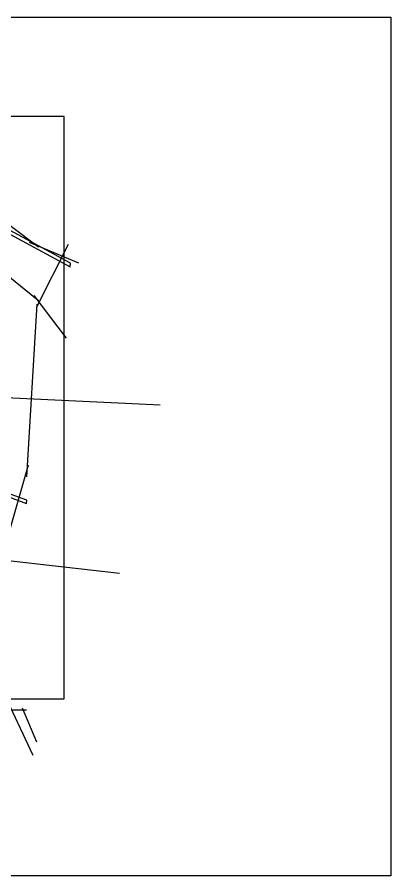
# Model space of a CAD drawing. Header units: metres. Extents: x 4243 to 17166, y -1761 to 6246.
# Drawn here: x 14238 to 17166, y -862 to 5868 of the extents above; entities that cross this region are included whole.
import ezdxf

# ---------------------------------------------------------------- set-up
doc = ezdxf.new("R2010")
doc.units = ezdxf.units.M
doc.header["$MEASUREMENT"] = 0
doc.header["$XCLIPFRAME"] = 0
for name, color, linetype in [('图框', 6, 'Continuous'), ('底图', 73, 'Continuous'), ('水网', 141, 'Continuous'), ('路网', 2, 'Continuous')]:
    doc.layers.add(name, color=color, linetype=linetype)
picture_1 = doc.add_image_def('image1.jpg', size_in_pixel=(8192, 4266))

msp = doc.modelspace()

# ---------------------------------------------------------------- linework, layer by layer
at = {"layer": '图框'}
msp.add_lwpolyline([(7124.754369260121, 5091.100705268808), (7124.754369260121, 524.6631070550415), (14604.87148212548, 524.6631070550415), (14604.87148212548, 5091.100705268806), (7124.754369260121, 5091.100705268808)], dxfattribs=at)
at = {"layer": '水网'}
for points in [[(14151.7629774803, 4182.58231728652), (14652.21636932878, 3912.856695485185), (14655.24930108653, 3941.647613263223), (14154.79590923805, 4212.888531396107)], [(13212.79219760455, 2467.673651249497), (14311.20915661054, 2057.866056168453), (14312.70851812255, 2083.336028542893), (13137.14285871095, 2508.837620462058)]]:
    msp.add_lwpolyline(points, dxfattribs=at)
at = {"layer": '路网'}
for p, q in [((14331.81518756633, 4103.87803855777), (14718.70868531777, 3943.001634458779)), ((14636.59462363273, 4086.399666016746), (14389.13010097946, 3595.058434116423)), ((14367.69359842897, 3686.330961815083), (14620.96341594646, 3352.402312063612)), ((14392.9148970294, 3617.747344697651), (14311.54396549181, 2265.931680061273)), ((14322.71348091157, 2356.426004919922), (14041.7054374853, 1373.128528796669)), ((14122.40533350454, 591.7830767018021), (14361.19321121322, 83.95038410002599)), ((14276.71001276991, 456.223994179978), (14389.49256798578, 189.2012401664979))]:
    msp.add_line(p, q, dxfattribs=at)
for points in [[(14405.68785585265, 4066.358427454775), (13757.1155984553, 4551.695127766521), (13679.49251752556, 4613.469559365358), (13615.39475472481, 4658.578425144717), (13594.08820418478, 4655.741960098443), (13562.84082312533, 4627.338132288248), (13542.95916206599, 4628.762897037377), (13471.948458886, 4644.383035270439), (13172.254125776, 4786.416107644734), (13126.81350963586, 4800.611663209682), (13025.96918292553, 4811.970733870229), (12940.63166128495, 4818.676381253579), (12827.13030846626, 4827.604178726615), (12800.54721406498, 4745.711816379742)], [(13950.61113735498, 3991.64827012358), (13993.88102342584, 3977.597434075491), (14007.91841121414, 3970.343287863246), (14405.68785585265, 3648.122266039951)], [(13065.02006029547, 2900.802683853486), (13217.36078344495, 2903.089825809875), (13372.77392454468, 2919.936273242289), (13649.90379687608, 2910.748487152101), (15358.51098927122, 2830.574904850219)], [(15038.58363486035, 1509.269851153542), (13659.47727307514, 1664.515046167129), (13324.06051536485, 1751.287236340286), (13070.11849297606, 1821.110548583266), (13058.45221033529, 1823.972489632142), (12611.24841997609, 1933.536985168641), (12264.10971988574, 2018.599127479771)], [(14311.1647580415, 436.9046127777545), (13836.5309231861, 437.9700294597423), (13375.52351596602, 472.6622690217918)]]:
    msp.add_lwpolyline(points, dxfattribs=at)

# ---------------------------------------------------------------- pictures from other files: only their frames are drawn
at = {"layer": '底图'}
image = msp.add_image(picture_1, insert=(4242.667893890029, -861.6137822939169), size_in_units=(12923.689054182065, 6730.036316545495), dxfattribs=at)
image.set_boundary_path([(-0.5, -0.5), (8191.500000000001, 4265.5)])
image.dxf.clipping = 0

doc.saveas('drawing.dxf')
